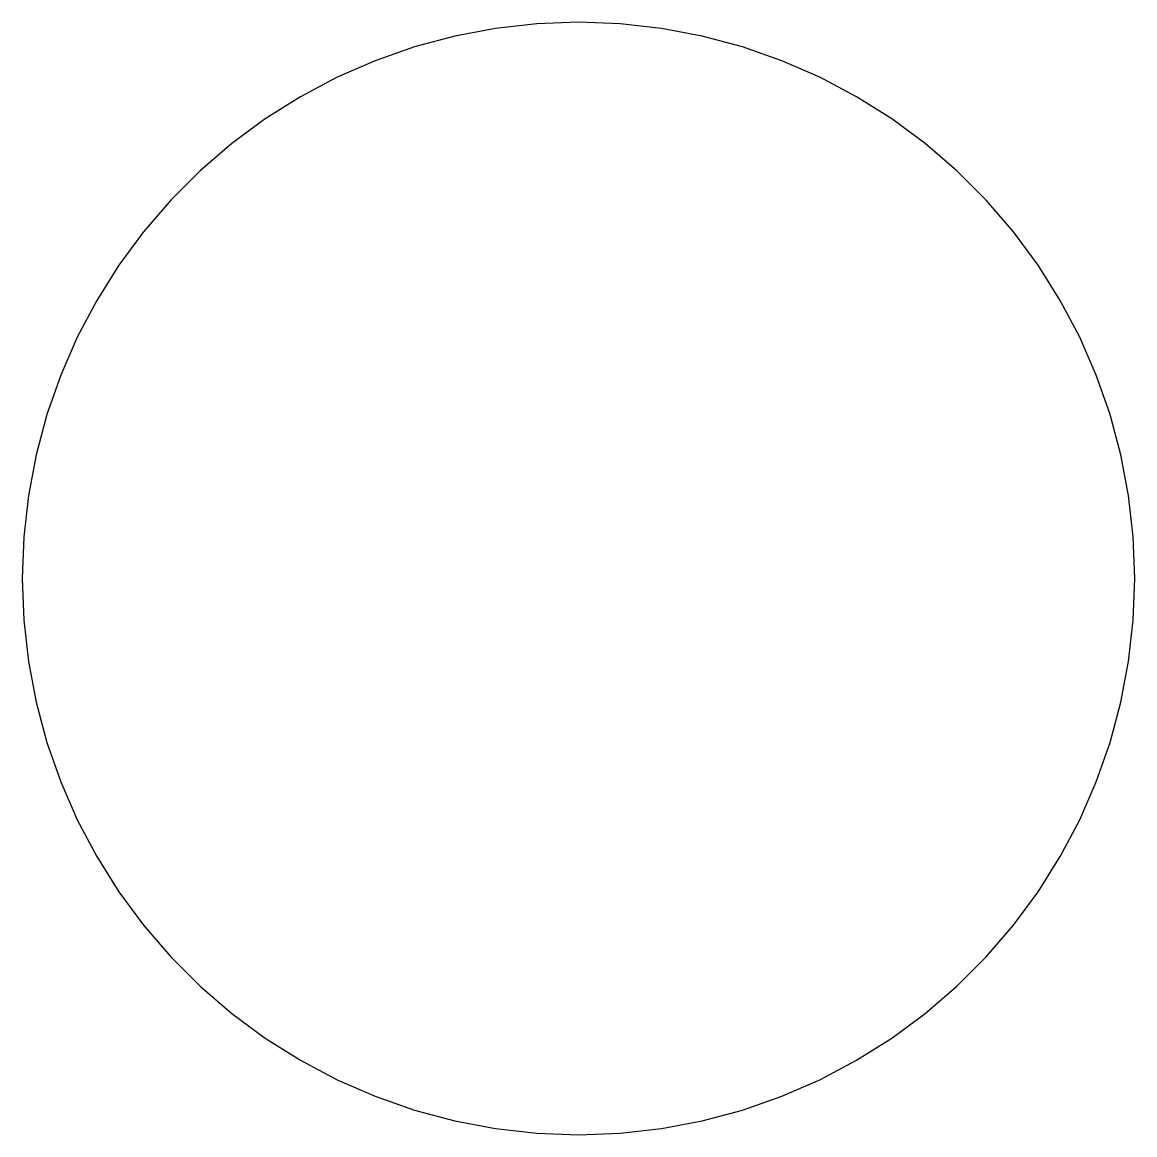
# Model space of a CAD drawing. Header units: millimetres. Extents: x 0 to 240, y 0 to 240.
# Drawn here: x 116 to 124, y 116 to 124 of the extents above; entities that cross this region are included whole.
import ezdxf

# ---------------------------------------------------------------- set-up
doc = ezdxf.new("R2010")
doc.units = ezdxf.units.MM
doc.layers.add('FORME', color=5, linetype='CONTINUOUS')

msp = doc.modelspace()

# ---------------------------------------------------------------- linework, layer by layer
at = {"layer": 'FORME'}
msp.add_lwpolyline([(124, 120), (123.9888, 120.2989), (123.9553, 120.5962), (123.8997, 120.8901), (123.8223, 121.179), (123.7235, 121.4614), (123.6039, 121.7355), (123.4641, 122), (123.305, 122.2533), (123.1273, 122.494), (122.9322, 122.7207), (122.7207, 122.9322), (122.494, 123.1273), (122.2533, 123.305), (122, 123.4641), (121.7355, 123.6039), (121.4614, 123.7235), (121.179, 123.8223), (120.8901, 123.8997), (120.5962, 123.9553), (120.2989, 123.9888), (120, 124), (119.7011, 123.9888), (119.4038, 123.9553), (119.1099, 123.8997), (118.821, 123.8223), (118.5386, 123.7235), (118.2645, 123.6039), (118, 123.4641), (117.7467, 123.305), (117.506, 123.1273), (117.2793, 122.9322), (117.0678, 122.7207), (116.8727, 122.494), (116.695, 122.2533), (116.5359, 122), (116.3961, 121.7355), (116.2765, 121.4614), (116.1777, 121.179), (116.1003, 120.8901), (116.0447, 120.5962), (116.0112, 120.2989), (116, 120), (116.0112, 119.7011), (116.0447, 119.4038), (116.1003, 119.1099), (116.1777, 118.821), (116.2765, 118.5386), (116.3961, 118.2645), (116.5359, 118), (116.695, 117.7467), (116.8727, 117.506), (117.0678, 117.2793), (117.2793, 117.0678), (117.506, 116.8727), (117.7467, 116.695), (118, 116.5359), (118.2645, 116.3961), (118.5386, 116.2765), (118.821, 116.1777), (119.1099, 116.1003), (119.4038, 116.0447), (119.7011, 116.0112), (120, 116), (120.2989, 116.0112), (120.5962, 116.0447), (120.8901, 116.1003), (121.179, 116.1777), (121.4614, 116.2765), (121.7355, 116.3961), (122, 116.5359), (122.2533, 116.695), (122.494, 116.8727), (122.7207, 117.0678), (122.9322, 117.2793), (123.1273, 117.506), (123.305, 117.7467), (123.4641, 118), (123.6039, 118.2645), (123.7235, 118.5386), (123.8223, 118.821), (123.8997, 119.1099), (123.9553, 119.4038), (123.9888, 119.7011)], close=True, dxfattribs=at)

doc.saveas('drawing.dxf')
